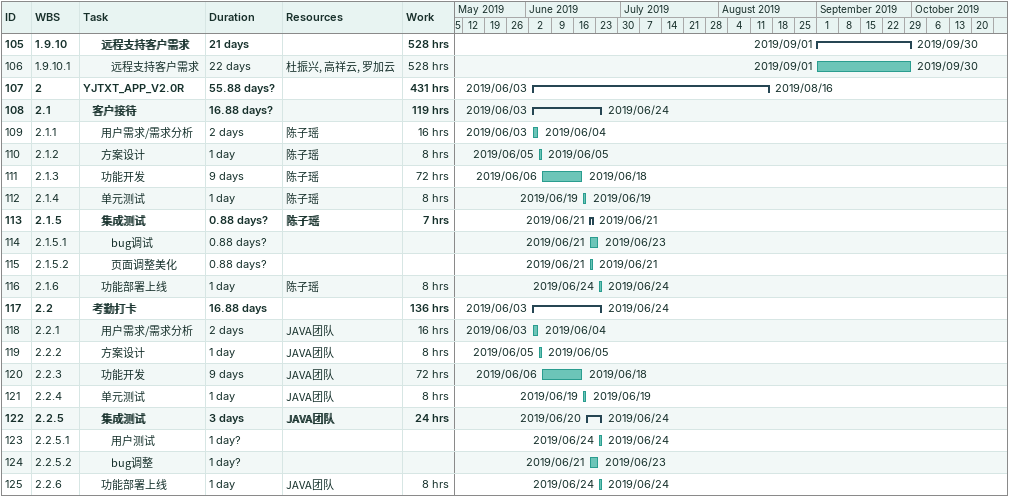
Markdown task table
| ID | WBS | Task | Duration | Start | Finish | Resources | Work (h) |
|---|---|---|---|---|---|---|---|
| 105 | 1.9.10 | **远程支持客户需求** | 21d | 2019-09-01 | 2019-09-30 |  | 528 |
| 106 | 1.9.10.1 | 远程支持客户需求 | 22d | 2019-09-01 | 2019-09-30 | 杜振兴, 高祥云, 罗加云 | 528 |
| 107 | 2 | **YJTXT_APP_V2.0R** | 55.88d? | 2019-06-03 | 2019-08-16 |  | 431 |
| 108 | 2.1 | **客户接待** | 16.88d? | 2019-06-03 | 2019-06-24 |  | 119 |
| 109 | 2.1.1 | 用户需求/需求分析 | 2d | 2019-06-03 | 2019-06-04 | 陈子瑶 | 16 |
| 110 | 2.1.2 | 方案设计 | 1d | 2019-06-05 | 2019-06-05 | 陈子瑶 | 8 |
| 111 | 2.1.3 | 功能开发 | 9d | 2019-06-06 | 2019-06-18 | 陈子瑶 | 72 |
| 112 | 2.1.4 | 单元测试 | 1d | 2019-06-19 | 2019-06-19 | 陈子瑶 | 8 |
| 113 | 2.1.5 | **集成测试** | 0.88d? | 2019-06-21 | 2019-06-21 | 陈子瑶 | 7 |
| 114 | 2.1.5.1 | bug调试 | 0.88d? | 2019-06-21 | 2019-06-23 |  |  |
| 115 | 2.1.5.2 | 页面调整美化 | 0.88d? | 2019-06-21 | 2019-06-21 |  |  |
| 116 | 2.1.6 | 功能部署上线 | 1d | 2019-06-24 | 2019-06-24 | 陈子瑶 | 8 |
| 117 | 2.2 | **考勤打卡** | 16.88d | 2019-06-03 | 2019-06-24 |  | 136 |
| 118 | 2.2.1 | 用户需求/需求分析 | 2d | 2019-06-03 | 2019-06-04 | JAVA团队 | 16 |
| 119 | 2.2.2 | 方案设计 | 1d | 2019-06-05 | 2019-06-05 | JAVA团队 | 8 |
| 120 | 2.2.3 | 功能开发 | 9d | 2019-06-06 | 2019-06-18 | JAVA团队 | 72 |
| 121 | 2.2.4 | 单元测试 | 1d | 2019-06-19 | 2019-06-19 | JAVA团队 | 8 |
| 122 | 2.2.5 | **集成测试** | 3d | 2019-06-20 | 2019-06-24 | JAVA团队 | 24 |
| 123 | 2.2.5.1 | 用户测试 | 1d? | 2019-06-24 | 2019-06-24 |  |  |
| 124 | 2.2.5.2 | bug调整 | 1d? | 2019-06-21 | 2019-06-23 |  |  |
| 125 | 2.2.6 | 功能部署上线 | 1d | 2019-06-24 | 2019-06-24 | JAVA团队 | 8 |
